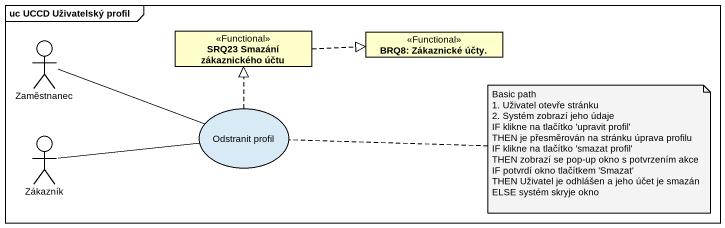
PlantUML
@startuml
mainframe uc UCCD Uživatelský profil
allowmixing
hide circle
hide empty members
actor Zaměstnanec
class "SRQ23 Smazání zákaznického účtu" as SRQ23_Smazání_zákaznického <<Functional>>
class "BRQ8: Zákaznické účty." as BRQ8_Zákaznické_účty <<Functional>>
usecase "Odstranit profil" as Odstranit_profil
actor Zákazník
Zaměstnanec -right- Odstranit_profil
SRQ23_Smazání_zákaznického .right.|> BRQ8_Zákaznické_účty
Odstranit_profil .up.|> SRQ23_Smazání_zákaznického
Zákazník -right- Odstranit_profil
note right of Odstranit_profil
  Basic path
  1. Uživatel otevře stránku
  2. Systém zobrazí jeho údaje
  IF klikne na tlačítko 'upravit profil'
  THEN je přesměrován na stránku úprava profilu
  IF klikne na tlačítko 'smazat profil'
  THEN zobrazí se pop-up okno s potvrzením akce
  IF potvrdí okno tlačítkem 'Smazat'
  THEN Uživatel je odhlášen a jeho účet je smazán
  ELSE systém skryje okno
end note
@enduml
